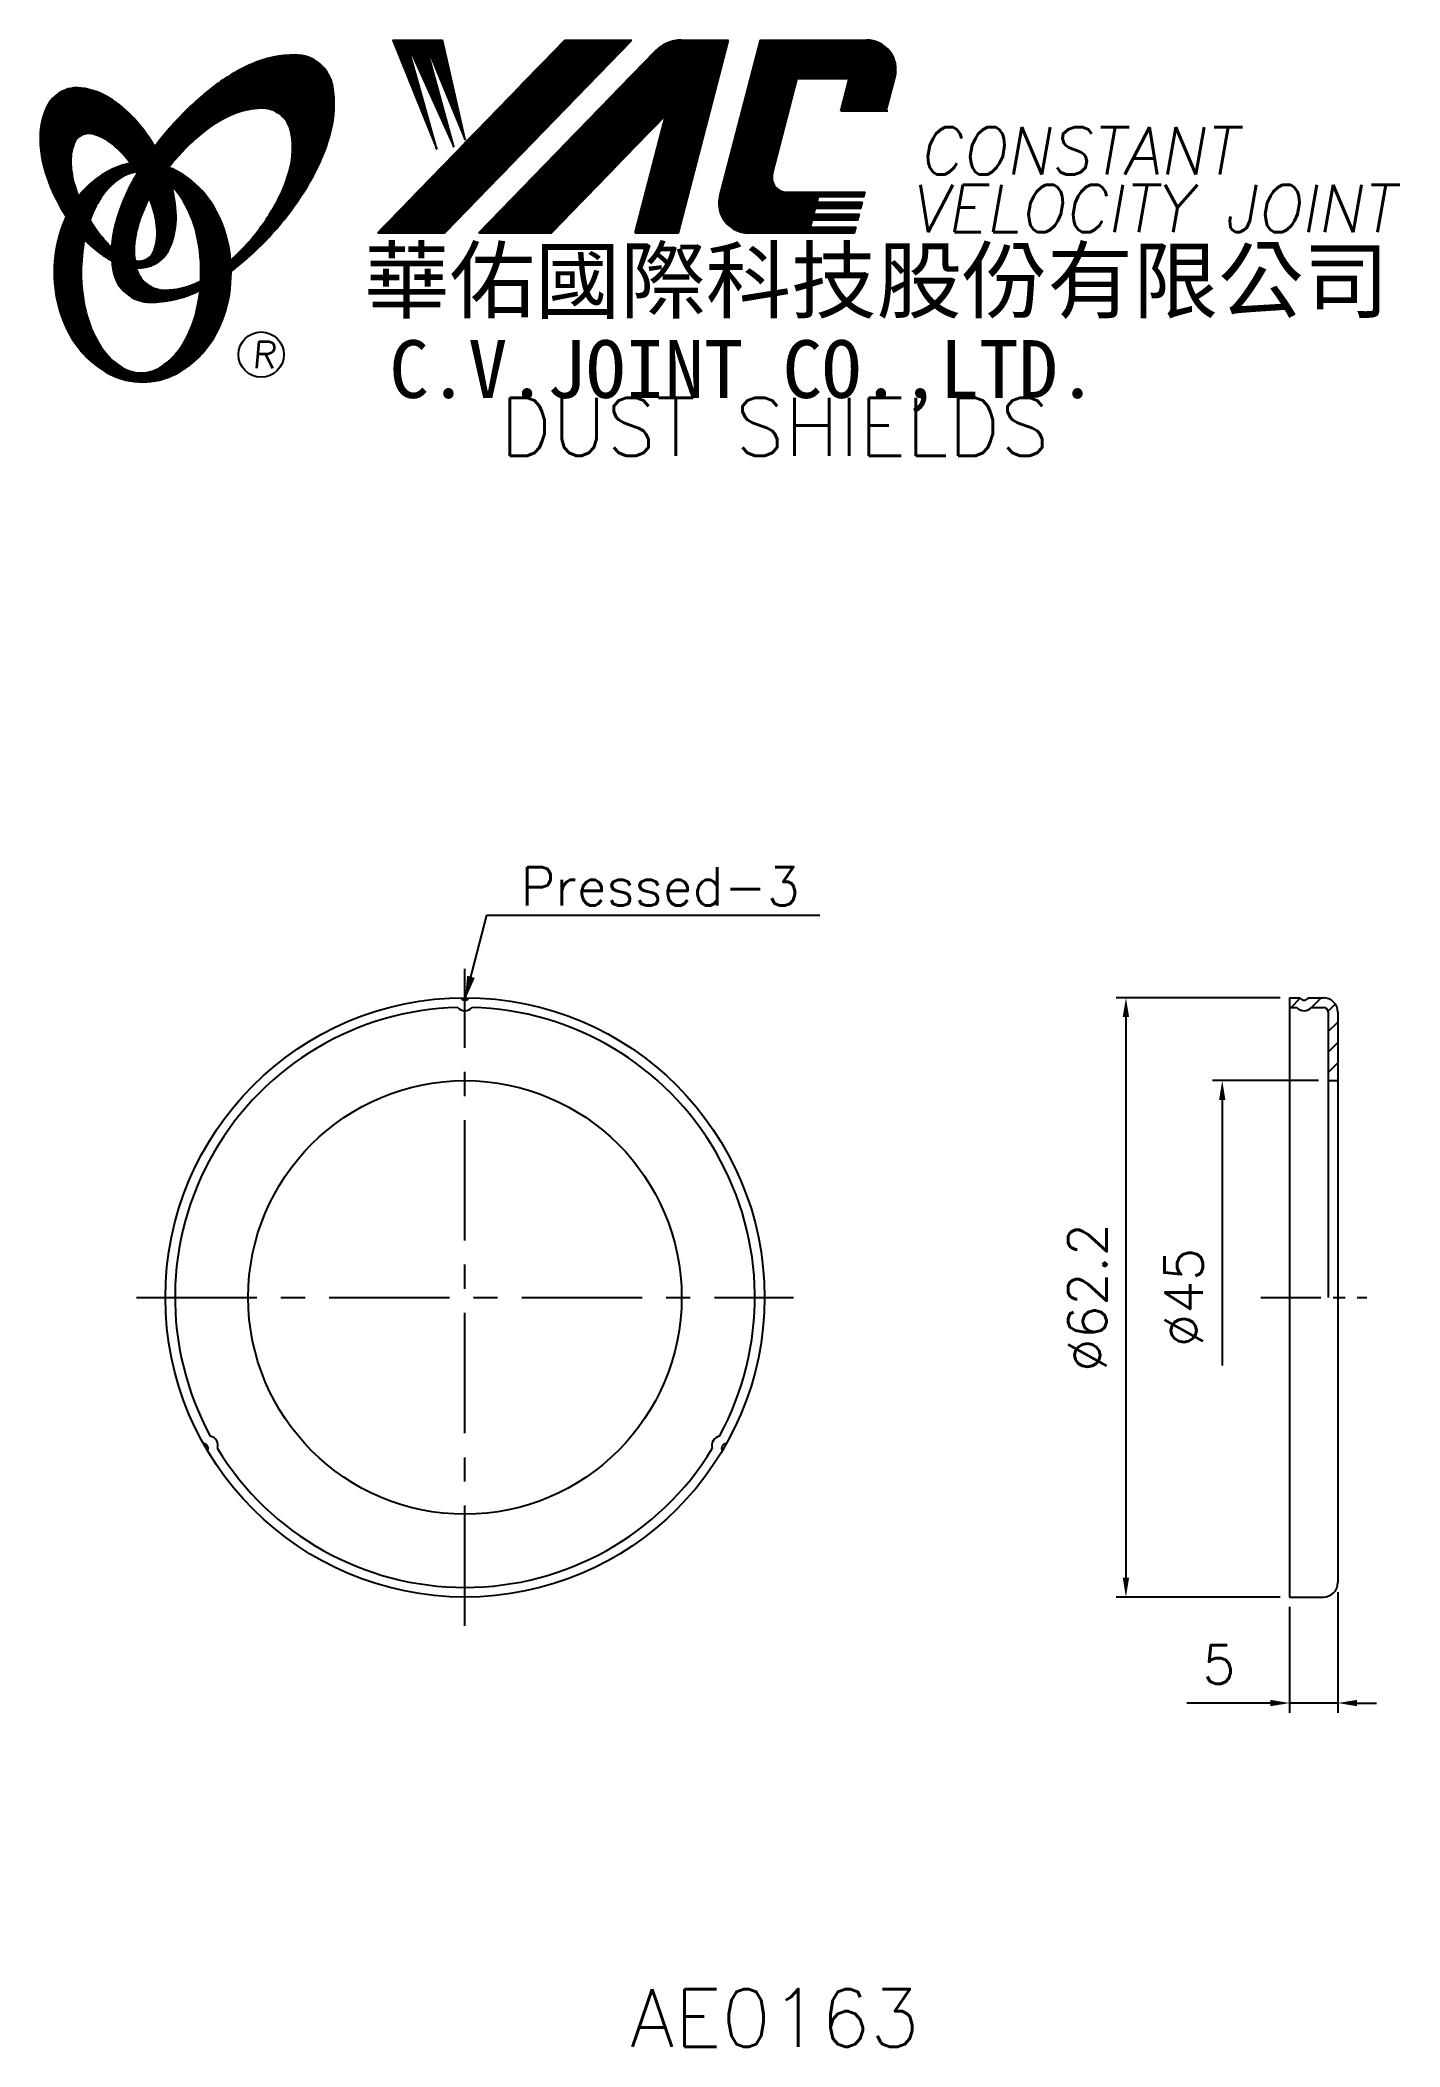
# Model space of a CAD drawing. Extents: x 604 to 745, y 329 to 537.
import ezdxf
from ezdxf.enums import TextEntityAlignment as Align

# ---------------------------------------------------------------- set-up
doc = ezdxf.new("R2010")
doc.units = 0
doc.header["$LTSCALE"] = 10
doc.header["$MEASUREMENT"] = 0
doc.linetypes.add('CENTER', pattern=[2, 1.25, -0.25, 0.25, -0.25])
doc.linetypes.add('DASHED', pattern=[0.75, 0.5, -0.25])
doc.layers.get('0').update_dxf_attribs({"linetype": 'CONTINUOUS'})
doc.layers.get('DEFPOINTS').update_dxf_attribs({"linetype": 'CONTINUOUS'})
doc.layers.add('4', color=7, linetype='CONTINUOUS')
doc.styles.add('CHINA', font='KAIU.TTF')
doc.styles.add('ITALICC', font='simplex.shx')
doc.dimstyles.new('STANDARD$0', dxfattribs={"dimtxt": 4, "dimasz": 2, "dimexe": 1, "dimexo": 1, "dimgap": 2, "dimtad": 1, "dimdec": 4, "dimzin": 10, "dimtxsty": 'ITALICC', "dimcen": 2, "dimclrd": 5, "dimclre": 5, "dimclrt": 18, "dimaunit": 1, "dimazin": 3, "dimtp": 0.1, "dimtfac": 0.7, "dimtdec": 4, "dimtmove": 0, "dimatfit": 3, "dimtolj": 1, "dimtzin": 10})
doc.dimstyles.new('STANDARD$7', dxfattribs={"dimtxt": 4, "dimasz": 2.5, "dimexe": 1.25, "dimexo": 0.625, "dimgap": 1, "dimtad": 1, "dimdec": 4, "dimzin": 10, "dimtxsty": 'ITALICC', "dimcen": 2.5, "dimclrd": 5, "dimclrt": 18, "dimazin": 3, "dimtfac": 0.65, "dimtdec": 4, "dimtmove": 0, "dimatfit": 3, "dimtolj": 1, "dimtzin": 10})
pattern_1 = [(45, (673.713275, 293.558965), (-0.00727476112, 0.00727476112), [])]
pattern_2 = [(45, (505.12273, 329.863374), (-0.00883883476, 0.00883883476), [])]

# ---------------------------------------------------------------- blocks, each defined once
blk = doc.blocks.new('*D4')
at = {"color": 5, "linetype": 'BYBLOCK'}
for p, q in [((736.88, 429.3), (725.88, 429.3)), ((726.88, 427.3), (726.88, 399.75))]:
    blk.add_line(p, q, dxfattribs=at)
blk.add_solid([(726.55, 427.3), (727.21, 427.3), (726.88, 429.3)], dxfattribs=at)
at = {"layer": 'DEFPOINTS', "color": 0, "linetype": 'BYBLOCK'}
for p in [(726.88, 429.3), (737.88, 429.3), (733.88, 384.3)]:
    blk.add_point(p, dxfattribs=at)
at = {"color": 18, "linetype": 'BYBLOCK', "insert": (722.88, 406.8), "char_height": 4, "attachment_point": 5, "rotation": 90, "style": 'ITALICC'}
blk.add_mtext('\\A1;∅45', dxfattribs=at)
blk = doc.blocks.new('*D5')
at = {"color": 5, "linetype": 'BYBLOCK'}
for p, q in [((732.88, 437.9), (715.88, 437.9)), ((716.88, 435.9), (716.88, 377.7)), ((732.88, 375.7), (715.88, 375.7))]:
    blk.add_line(p, q, dxfattribs=at)
for points in [[(716.55, 435.9), (717.21, 435.9), (716.88, 437.9)], [(716.55, 377.7), (717.21, 377.7), (716.88, 375.7)]]:
    blk.add_solid(points, dxfattribs=at)
at = {"layer": 'DEFPOINTS', "color": 0, "linetype": 'BYBLOCK'}
for p in [(733.88, 437.9), (716.88, 375.7), (733.88, 375.7)]:
    blk.add_point(p, dxfattribs=at)
at = {"color": 18, "linetype": 'BYBLOCK', "insert": (712.88, 406.8), "char_height": 4, "attachment_point": 5, "rotation": 90, "style": 'ITALICC'}
blk.add_mtext('\\A1;∅62.2', dxfattribs=at)
blk = doc.blocks.new('*D6')
at = {"color": 5, "linetype": 'BYBLOCK'}
for p, q in [((738.88, 376.2), (738.88, 363.7)), ((733.88, 374.7), (733.88, 363.7)), ((731.88, 364.7), (723.21, 364.7)), ((738.88, 364.7), (733.88, 364.7)), ((740.88, 364.7), (742.88, 364.7))]:
    blk.add_line(p, q, dxfattribs=at)
for points in [[(731.88, 365.03), (731.88, 364.37), (733.88, 364.7)], [(740.88, 365.03), (740.88, 364.37), (738.88, 364.7)]]:
    blk.add_solid(points, dxfattribs=at)
at = {"layer": 'DEFPOINTS', "color": 0, "linetype": 'BYBLOCK'}
for p in [(738.88, 377.2), (733.88, 375.7), (733.88, 364.7)]:
    blk.add_point(p, dxfattribs=at)
at = {"color": 18, "linetype": 'BYBLOCK', "insert": (726.55, 368.7), "char_height": 4, "attachment_point": 5, "style": 'ITALICC'}
blk.add_mtext('\\A1;5', dxfattribs=at)

msp = doc.modelspace()

# ---------------------------------------------------------------- hatches: boundary and pattern name
at = {"layer": '4', "linetype": 'CONTINUOUS'}
h = msp.add_hatch(dxfattribs=at)
h.set_pattern_fill('ANSI31', color=5, scale=0.082305, style=0)
h.set_pattern_definition([(45, (505.12273, 329.863374), (-0.00727476112, 0.00727476112), [])])
h.paths.add_polyline_path([(627.1582, 530.23188, -0.172879177), (629.09967, 529.57331, -0.172879177), (630.18697, 527.83526, -0.104527385), (630.21475, 524.50707, -0.065680101), (629.04521, 521.10511, -0.051823203), (626.6048, 517.26272, -0.044272532), (623.92983, 514.43639, -0.020203161), (623.98341, 513.29847, 0.006517006), (624.38796, 513.61055, 0.049863361), (628.94138, 518.02361, 0.049863361), (632.53102, 523.25078, 0.063682799), (634.35207, 527.87812, 0.103597411), (634.54136, 532.46209, 0.177892575), (633.19276, 534.83237, 0.177892575), (630.63037, 535.7657, 0.103597411), (626.14257, 534.81265, 0.063682799), (621.88482, 532.24358, 0.049863361), (617.3314, 527.83052, 0.016070017), (616.0607, 526.2242, -0.007061632), (616.30798, 525.78717, -0.031648676), (617.26057, 523.7506, -0.008069351), (617.69248, 524.31491, -0.051823203), (620.87085, 527.57336, -0.065680101), (623.91278, 529.49372, -0.104527385)])
h.paths.add_polyline_path([(614.08253, 517.07056, -0.065680101), (615.25206, 520.47252, -0.006063428), (615.496, 520.94753, 0.027613469), (614.76917, 522.5356, 0.017011252), (614.23575, 523.47058, 0.007829282), (613.74176, 522.60335, 0.063682799), (611.92072, 517.976, 0.103597411), (611.73142, 513.39203, 0.177892575), (613.08003, 511.02176, 0.177892575), (615.64242, 510.08843, 0.103597411), (620.13022, 511.04147, 0.008811776), (620.75718, 511.33155, 0.013922709), (620.83451, 512.30136, -0.009086703), (620.3845, 512.08391, -0.104527385), (617.13908, 511.34575, -0.172879177), (615.1976, 512.00432, -0.172879177), (614.11031, 513.74237, -0.104527385)])
h = msp.add_hatch(dxfattribs=at)
h.set_pattern_fill('ANSI31', color=5, scale=0.1, style=0)
h.set_pattern_definition(pattern_2)
h.paths.add_polyline_path([(665.58144, 537.29436), (658.62413, 537.29436), (639.20752, 517.2906), (646.16483, 517.2906)])
h.paths.add_polyline_path([(669.12833, 529.52879), (665.94795, 517.2906), (670.42894, 517.2906), (675.62737, 537.29436), (670.73065, 537.29436, 0.202785967), (667.99657, 536.13794), (649.70244, 517.2906), (657.24935, 517.2906)])
h.paths.add_polyline_path([(682.75543, 533.29594), (688.14915, 533.29594), (687.28013, 529.95192), (691.99695, 529.95192), (692.91367, 533.47949, 0.490800957), (689.96347, 537.29436), (678.92916, 537.29436), (674.7221, 521.10547, 0.490800957), (677.6723, 517.2906), (688.70662, 517.2906), (688.86106, 517.88491), (684.14424, 517.88491), (684.33761, 518.62899), (689.05443, 518.62899), (689.21299, 519.23913), (684.49617, 519.23913), (684.65741, 519.8596), (689.37423, 519.8596), (689.53041, 520.46059), (684.81359, 520.46059), (684.97039, 521.06397), (689.68722, 521.06397), (689.80395, 521.51316), (681.6642, 521.51316, -0.490800957), (680.1891, 523.4206)])
h = msp.add_hatch(dxfattribs=at)
h.set_pattern_fill('ANSI31', color=1, scale=0.1, style=0)
h.set_pattern_definition(pattern_2)
h.paths.add_polyline_path([(645.9395, 537.29436), (640.76217, 537.29436), (645.33293, 525.99062), (642.267, 536.9486), (647.10174, 526.22628), (644.15373, 536.9486), (648.28094, 526.93324)])
h = msp.add_hatch(dxfattribs=at)
h.set_pattern_fill('ANSI31', color=3, scale=0.082305, style=0)
h.set_pattern_definition(pattern_1)
h.paths.add_polyline_path([(611.3617, 531.28271, 0.106488277), (608.41982, 532.32129, 0.158297415), (606.32962, 531.92624, 0.158297415), (604.87029, 530.37855, 0.106488277), (604.15947, 527.34079, 0.071723199), (604.57752, 524.02783, 0.058080454), (606.1225, 520.21244, 0.058080454), (608.50355, 516.85465, 0.071723199), (611.06879, 514.7169, 0.020895977), (611.60898, 514.41491, -0.030777155), (611.59307, 515.79113, -0.042059526), (610.49671, 516.95389, -0.04691039), (608.87755, 519.43504, -0.04691039), (607.74927, 522.17453, -0.060581117), (607.34717, 524.43659, -0.10187153), (607.65879, 526.5248, -0.185892489), (608.43888, 527.41644, -0.185892489), (609.61552, 527.55456, -0.10187153), (611.51317, 526.62902, -0.060581117), (613.15, 525.01675, -0.04691039), (614.76917, 522.5356, -0.04691039), (615.89745, 519.79612, -0.060581117), (616.29955, 517.53405, -0.10187153), (615.98793, 515.44585, -0.185892489), (615.20784, 514.5542, -0.185892489), (614.0312, 514.41608, -0.002013383), (613.99039, 514.42671, 0.021593804), (614.11031, 513.74237, 0.006477741), (614.12831, 513.66533, 0.14950097), (616.10087, 514.07337, 0.158297415), (617.5602, 515.62106, 0.106488277), (618.27101, 518.65883, 0.071723199), (617.85297, 521.97178, 0.058080454), (616.30798, 525.78717, 0.058080454), (613.92694, 529.14496, 0.071723199)])
h = msp.add_hatch(dxfattribs=at)
h.set_pattern_fill('ANSI31', color=1, scale=0.082305, style=0)
h.set_pattern_definition(pattern_1)
h.paths.add_polyline_path([(612.45532, 522.95927, -0.120168026), (614.14711, 523.61266, 0.016865385), (613.54735, 524.4954, 0.076648372), (611.39113, 523.77648, 0.104809576), (608.30667, 521.26338, 0.005838257), (608.13973, 521.05118, 0.028089978), (608.87755, 519.43504, 0.014237292), (609.31968, 518.64999, -0.045767751), (610.24486, 520.58684, -0.106890197)])
h.paths.add_polyline_path([(608.42395, 513.20465, -0.048711043), (608.75406, 516.58498, -0.007865741), (608.50355, 516.85465, -0.037695478), (606.86768, 518.97341, 0.03042545), (606.34235, 517.66944, 0.080710289), (605.61691, 513.20465, 0.080710289), (606.34235, 508.73986, 0.089265679), (608.30667, 505.14592, 0.104809576), (611.39113, 502.63282, 0.11926607), (614.80032, 501.80788, 0.11926607), (618.20951, 502.63282, 0.104809576), (621.29397, 505.14592, 0.089265679), (623.25829, 508.73986, 0.080710289), (623.98372, 513.20465, 0.080710289), (623.25829, 517.66944, 0.089265679), (621.29397, 521.26338, 0.104809576), (618.20951, 523.77648, 0.025513357), (617.51628, 524.08923, 0.004818181), (617.26057, 523.7506, -0.023722145), (617.80179, 522.15385, -0.065307489), (619.03697, 520.58684, -0.073950765), (620.34942, 517.38911, -0.060532391), (620.85787, 513.20465, -0.060532391), (620.34942, 509.02018, -0.073950765), (619.03697, 505.82246, -0.106890197), (616.8265, 503.45003, -0.153118262), (614.64091, 502.76465, -0.153118262), (612.45532, 503.45003, -0.106890197), (610.24486, 505.82246, -0.073950765), (608.93241, 509.02018, -0.060532391)])
h = msp.add_hatch(dxfattribs=at)
h.set_pattern_fill('ANSI31', color=5, scale=12, style=0)
h.set_pattern_definition([(45, (27.5141, 59.1885), (-1.0606602, 1.0606602), [])])
h.paths.add_polyline_path([(738.87983, 436.40027, 0.414213562), (737.37983, 437.90027), (735.81284, 437.90027, -0.577350269), (734.94682, 437.90027), (733.87983, 437.90027), (733.87983, 436.90027), (734.61989, 436.90027, 0.460566186), (736.13976, 436.90027), (737.37983, 436.90027, -0.414213562), (737.87983, 436.40027), (737.87983, 429.30027), (738.87983, 429.30027)])

# ---------------------------------------------------------------- linework, layer by layer
at = {"layer": '4', "color": 5, "linetype": 'CONTINUOUS'}
for p, q in [((639.20752, 517.2906), (658.62413, 537.29436)), ((646.16483, 517.2906), (665.58144, 537.29436)), ((649.70244, 517.2906), (667.99657, 536.13794)), ((658.62413, 537.29436), (665.58144, 537.29436)), ((670.42894, 517.2906), (675.62737, 537.29436)), ((670.73065, 537.29436), (675.62737, 537.29436)), ((674.7221, 521.10547), (678.92916, 537.29436)), ((678.92916, 537.29436), (689.96347, 537.29436)), ((680.1891, 523.4206), (682.75543, 533.29594)), ((682.75543, 533.29594), (688.14915, 533.29594)), ((687.28013, 529.95192), (688.14915, 533.29594)), ((691.99695, 529.95192), (692.91367, 533.47949)), ((657.24935, 517.2906), (669.12833, 529.52879)), ((665.94795, 517.2906), (669.12833, 529.52879)), ((687.28013, 529.95192), (692.14738, 529.95192)), ((681.6642, 521.51316), (689.80395, 521.51316)), ((684.81359, 520.46059), (684.97039, 521.06397)), ((684.97039, 521.06397), (689.68722, 521.06397)), ((689.68722, 521.06397), (689.80395, 521.51316)), ((684.14424, 517.88491), (684.33761, 518.62899)), ((684.33761, 518.62899), (689.05443, 518.62899)), ((684.49617, 519.23913), (684.65741, 519.8596)), ((684.49617, 519.23913), (689.21299, 519.23913)), ((684.65741, 519.8596), (689.37423, 519.8596)), ((684.81359, 520.46059), (689.53041, 520.46059)), ((689.05443, 518.62899), (689.21299, 519.23913)), ((689.37423, 519.8596), (689.53041, 520.46059)), ((639.20752, 517.2906), (646.16483, 517.2906)), ((649.70244, 517.2906), (657.24935, 517.2906)), ((665.94795, 517.2906), (670.42894, 517.2906)), ((677.6723, 517.2906), (688.70662, 517.2906)), ((684.14424, 517.88491), (688.86106, 517.88491)), ((688.70662, 517.2906), (688.86106, 517.88491))]:
    msp.add_line(p, q, dxfattribs=at)
at = {"layer": '4', "color": 1, "linetype": 'CONTINUOUS'}
for p, q in [((640.76217, 537.29436), (645.9395, 537.29436)), ((640.76217, 537.29436), (645.33293, 525.99062)), ((642.267, 536.9486), (647.10174, 526.22628)), ((645.33293, 525.99062), (642.267, 536.9486)), ((647.10174, 526.22628), (644.15373, 536.9486)), ((644.15373, 536.9486), (648.28094, 526.93324)), ((648.28094, 526.93324), (645.9395, 537.29436))]:
    msp.add_line(p, q, dxfattribs=at)
at = {"layer": '4', "color": 5, "linetype": 'CENTER'}
for p, q in [((648.25765, 372.70027), (648.25765, 440.90027)), ((614.15765, 406.80027), (682.35765, 406.80027))]:
    msp.add_line(p, q, dxfattribs=at)
at = {"layer": '4', "color": 7, "linetype": 'CONTINUOUS'}
for p, q in [((733.87983, 437.90027), (733.87983, 375.70027)), ((733.87983, 437.90027), (734.94682, 437.90027)), ((735.81284, 437.90027), (737.37983, 437.90027)), ((733.87983, 436.90027), (734.61989, 436.90027)), ((736.13976, 436.90027), (737.37983, 436.90027)), ((737.29634, 436.90027), (737.37983, 436.90027)), ((737.87983, 436.40027), (737.87983, 406.80027)), ((738.87983, 436.40027), (738.87983, 377.20027)), ((737.87983, 429.30027), (738.87983, 429.30027)), ((733.87983, 375.70027), (737.37983, 375.70027))]:
    msp.add_line(p, q, dxfattribs=at)
at = {"layer": '4', "color": 5, "linetype": 'CENTER', "ltscale": 0.5}
msp.add_line((730.87983, 406.80027), (741.87983, 406.80027), dxfattribs=at)
at = {"layer": '4', "color": 5, "linetype": 'CONTINUOUS'}
for points in [[(623.98341, 513.29847, 0.006517006), (624.38796, 513.61055, 0.049863361), (628.94138, 518.02361, 0.049863361), (632.53102, 523.25078, 0.063682799), (634.35207, 527.87812, 0.103597411), (634.54136, 532.46209, 0.177892575), (633.19276, 534.83237, 0.177892575), (630.63037, 535.7657, 0.103597411), (626.14257, 534.81265, 0.063682799), (621.88482, 532.24358, 0.049863361), (617.3314, 527.83052, 0.016070017), (616.0607, 526.2242)], [(623.92983, 514.43639, 0.044272532), (626.6048, 517.26272, 0.051823203), (629.04521, 521.10511, 0.065680101), (630.21475, 524.50707, 0.104527385), (630.18697, 527.83526, 0.172879177), (629.09967, 529.57331, 0.172879177), (627.1582, 530.23188, 0.104527385), (623.91278, 529.49372, 0.065680101), (620.87085, 527.57336, 0.051823203), (617.69248, 524.31491, 0.008069351), (617.26057, 523.7506)], [(614.23575, 523.47058, 0.007829282), (613.74176, 522.60335, 0.063682799), (611.92072, 517.976, 0.103597411), (611.73142, 513.39203, 0.177892575), (613.08003, 511.02176, 0.177892575), (615.64242, 510.08843, 0.103597411), (620.13022, 511.04147, 0.008811776), (620.75718, 511.33155, 0.008811776)], [(615.496, 520.94753, 0.006063428), (615.25206, 520.47252, 0.065680101), (614.08253, 517.07056, 0.104527385), (614.11031, 513.74237, 0.172879177), (615.1976, 512.00432, 0.172879177), (617.13908, 511.34575, 0.104527385), (620.3845, 512.08391, 0.009086703), (620.83451, 512.30136, 0.009086703)]]:
    msp.add_lwpolyline(points, format="xyb", dxfattribs=at)
at = {"layer": '4', "color": 3, "linetype": 'CONTINUOUS'}
for points in [[(614.12831, 513.66533, 0.14950097), (616.10087, 514.07337, 0.158297415), (617.5602, 515.62106, 0.106488277), (618.27101, 518.65883, 0.071723199), (617.85297, 521.97178, 0.058080454), (616.30798, 525.78717, 0.058080454), (613.92694, 529.14496, 0.071723199), (611.3617, 531.28271, 0.106488277), (608.41982, 532.32129, 0.158297415), (606.32962, 531.92624, 0.158297415), (604.87029, 530.37855, 0.106488277), (604.15947, 527.34079, 0.071723199), (604.57752, 524.02783, 0.058080454), (606.1225, 520.21244, 0.058080454), (608.50355, 516.85465, 0.071723199), (611.06879, 514.7169, 0.020895977), (611.60898, 514.41491, 0.020895977)], [(613.99039, 514.42671, 0.002013383), (614.0312, 514.41608, 0.185892489), (615.20784, 514.5542, 0.185892489), (615.98793, 515.44585, 0.10187153), (616.29955, 517.53405, 0.060581117), (615.89745, 519.79612, 0.04691039), (614.76917, 522.5356, 0.04691039), (613.15, 525.01675, 0.060581117), (611.51317, 526.62902, 0.10187153), (609.61552, 527.55456, 0.185892489), (608.43888, 527.41644, 0.185892489), (607.65879, 526.5248, 0.10187153), (607.34717, 524.43659, 0.060581117), (607.74927, 522.17453, 0.04691039), (608.87755, 519.43504, 0.04691039), (610.49671, 516.95389, 0.042059526), (611.59307, 515.79113, 0.042059526)]]:
    msp.add_lwpolyline(points, format="xyb", dxfattribs=at)
at = {"layer": '4', "color": 1, "linetype": 'CONTINUOUS'}
for points in [[(606.86768, 518.97341, 0.03042545), (606.34235, 517.66944, 0.080710289), (605.61691, 513.20465, 0.080710289), (606.34235, 508.73986, 0.089265679), (608.30667, 505.14592, 0.104809576), (611.39113, 502.63282, 0.11926607), (614.80032, 501.80788, 0.11926607), (618.20951, 502.63282, 0.104809576), (621.29397, 505.14592, 0.089265679), (623.25829, 508.73986, 0.080710289), (623.98372, 513.20465, 0.080710289), (623.25829, 517.66944, 0.089265679), (621.29397, 521.26338, 0.104809576), (618.20951, 523.77648, 0.025513357), (617.51628, 524.08923, 0.025513357)], [(613.54735, 524.4954, 0.076648372), (611.39113, 523.77648, 0.104809576), (608.30667, 521.26338, 0.005838257), (608.13973, 521.05118, 0.005838257)], [(614.14711, 523.61266, 0.120168026), (612.45532, 522.95927, 0.106890197), (610.24486, 520.58684, 0.045767751), (609.31968, 518.64999, 0.045767751)], [(608.75406, 516.58498, 0.048711043), (608.42395, 513.20465, 0.060532391), (608.93241, 509.02018, 0.073950765), (610.24486, 505.82246, 0.106890197), (612.45532, 503.45003, 0.153118262), (614.64091, 502.76465, 0.153118262), (616.8265, 503.45003, 0.106890197), (619.03697, 505.82246, 0.073950765), (620.34942, 509.02018, 0.060532391), (620.85787, 513.20465, 0.060532391), (620.34942, 517.38911, 0.073950765), (619.03697, 520.58684, 0.065307489), (617.80179, 522.15385)]]:
    msp.add_lwpolyline(points, format="xyb", dxfattribs=at)
at = {"layer": '4', "color": 5, "linetype": 'CONTINUOUS'}
msp.add_circle((627.10456, 504.65893), 2.35282, dxfattribs=at)
at = {"layer": '4', "color": 7, "linetype": 'CONTINUOUS'}
for radius in [31.1, 22.5]:
    msp.add_circle((648.25765, 406.80027), radius, dxfattribs=at)
at = {"layer": '4', "color": 5, "linetype": 'CONTINUOUS'}
for centre, radius, start, end in [((670.73065, 533.48412), 3.81024, 90, 135.8533387), ((689.96347, 534.24617), 3.04819, 345.4326059, 90), ((681.6642, 523.03726), 1.5241, 165.4326059, 270), ((677.6723, 520.33879), 3.04819, 165.4326059, 270)]:
    msp.add_arc(centre, radius, start, end, dxfattribs=at)
at = {"layer": '4', "color": 5, "linetype": 'DASHED'}
for centre, start, end in [((647.39847, 437.63858), 30.7759482, 31.1568661), ((648.25765, 438.15027), 210.7759482, 329.2240518), ((649.11682, 437.63858), 148.8431339, 149.2240518), ((621.12129, 392.12517), 268.8431339, 269.2240518), ((621.10775, 391.12527), 330.7759482, 89.2240518), ((675.40754, 391.12527), 90.7759482, 209.2240518), ((675.394, 392.12517), 270.7759482, 271.1568661), ((621.98047, 390.63704), 150.7759482, 151.1568661), ((674.53482, 390.63704), 28.8431339, 29.2240518)]:
    msp.add_arc(centre, 0.5, start, end, dxfattribs=at)
at = {"layer": '4', "color": 7, "linetype": 'CONTINUOUS'}
for centre, radius, start, end in [((735.37983, 438.15027), 0.5, 210, 330), ((737.37983, 436.40027), 1.5, 0, 90), ((648.25765, 406.80027), 30.1, 91.4312125, 208.5687875), ((648.25765, 437.55027), 1, 221.2533859, 318.7466141), ((648.25765, 406.80027), 30.1, 331.4312125, 88.5687875), ((735.37983, 437.55027), 1, 220.5416019, 319.4583981), ((737.37983, 436.40027), 0.5, 0, 90), ((621.62736, 391.42527), 1, 341.2533859, 78.7466141), ((674.88793, 391.42527), 1, 101.2533859, 198.7466141), ((648.25765, 406.80027), 30.1, 211.4312125, 328.5687875), ((737.37983, 377.20027), 1.5, 270, 0)]:
    msp.add_arc(centre, radius, start, end, dxfattribs=at)

# ---------------------------------------------------------------- texts
at = {"layer": '4', "color": 5, "linetype": 'CONTINUOUS', "style": 'ITALICC'}
for s, height, oblique, p in [('CONSTANT', 4.9, 10, (695.35633, 523.36106)), ('VELOCITY JOINT', 4.9, 10, (694.47811, 517.36568)), ('R', 2.75625, 5, (626.14587, 503.24933))]:
    msp.add_text(s, height=height, dxfattribs=dict(at, oblique=oblique)).set_placement(p)
at = {"layer": '4', "color": 7, "linetype": 'CONTINUOUS', "style": 'CHINA'}
for s, height, p in [('華佑國際科技股份有限公司', 6.5, (637.79416, 509.10075)), ('C.V.JOINT CO.,LTD.', 6, (640.4228, 500.15453))]:
    msp.add_text(s, height=height, dxfattribs=at).set_placement(p)
at = {"layer": '4', "color": 18, "linetype": 'CONTINUOUS', "style": 'ITALICC'}
for s, p in [('DUST SHIELDS', (680.42552, 494.16171)), ('AE0163', (680.42552, 329.01432))]:
    msp.add_text(s, height=6, dxfattribs=at).set_placement(p, align=Align.CENTER)
at = {"layer": '4', "color": 18, "linetype": 'CONTINUOUS', "insert": (654.05051, 449.47313), "char_height": 4, "attachment_point": 4, "style": 'ITALICC'}
msp.add_mtext('\\A1;Pressed-3', dxfattribs=at)

# ---------------------------------------------------------------- dimensions: what is measured, and where the dimension line sits
at = {"layer": '4', "color": 7, "linetype": 'CONTINUOUS'}
for base, p1, p2, text, override, picture, middle in [((716.87981, 375.70027), (733.87983, 437.90027), (733.87983, 375.70027), '%%C62.2', {"dimcen": 2.5, "dimaunit": 0, "dimtp": 0}, '*D5', (712.87981, 406.80027)), ((726.87984, 429.30027), (733.87983, 384.30027), (737.87983, 429.30027), '%%C45', {"dimcen": -2, "dimse1": 1, "dimsd1": 1}, '*D4', (722.87984, 406.80027))]:
    dim = msp.add_linear_dim(base=base, p1=p1, p2=p2, angle=90, text=text, dimstyle='STANDARD$0', override=override, dxfattribs=at)
    dim.commit()
    dim.dimension.update_dxf_attribs({"geometry": picture, "text_midpoint": middle})
dim = msp.add_linear_dim(base=(733.87983, 364.70027), p1=(738.87983, 377.20027), p2=(733.87983, 375.70027), text='5', dimstyle='STANDARD$0', dxfattribs=at)
dim.commit()
dim.dimension.update_dxf_attribs({"geometry": '*D6', "text_midpoint": (726.5465, 368.70027)})

# ---------------------------------------------------------------- leaders
at = {"layer": '4', "color": 5, "linetype": 'CONTINUOUS', "annotation_type": 0, "has_hookline": 1, "hookline_direction": 0, "text_width": 31.04762}
msp.add_leader([(648.25765, 437.65027), (650.55051, 446.47313), (653.05051, 446.47313)], dimstyle='STANDARD$7', dxfattribs=at)

doc.saveas('drawing.dxf')
